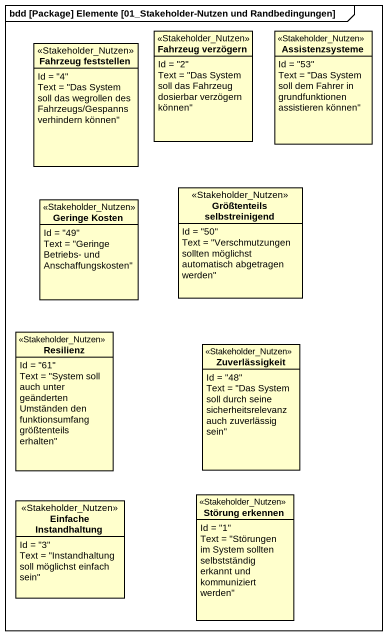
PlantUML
@startuml
mainframe bdd [Package] Elemente [01_Stakeholder-Nutzen und Randbedingungen]
hide circle
hide empty members
class "Fahrzeug feststellen" as Fahrzeug_feststellen <<Stakeholder_Nutzen>> {
  Id = "4"
  Text = "Das System soll das wegrollen des Fahrzeugs/Gespanns verhindern können"
}
class "Fahrzeug verzögern" as Fahrzeug_verzögern <<Stakeholder_Nutzen>> {
  Id = "2"
  Text = "Das System soll das Fahrzeug dosierbar verzögern können"
}
class Assistenzsysteme <<Stakeholder_Nutzen>> {
  Id = "53"
  Text = "Das System soll dem Fahrer in grundfunktionen assistieren können"
}
class "Geringe Kosten" as Geringe_Kosten <<Stakeholder_Nutzen>> {
  Id = "49"
  Text = "Geringe Betriebs- und Anschaffungskosten"
}
class "Größtenteils selbstreinigend" as Größtenteils_selbstreinigend <<Stakeholder_Nutzen>> {
  Id = "50"
  Text = "Verschmutzungen sollten möglichst automatisch abgetragen werden"
}
class Resilienz <<Stakeholder_Nutzen>> {
  Id = "61"
  Text = "System soll auch unter geänderten Umständen den funktionsumfang größtenteils erhalten"
}
class Zuverlässigkeit <<Stakeholder_Nutzen>> {
  Id = "48"
  Text = "Das System soll durch seine sicherheitsrelevanz auch zuverlässig sein"
}
class "Einfache Instandhaltung" as Einfache_Instandhaltung <<Stakeholder_Nutzen>> {
  Id = "3"
  Text = "Instandhaltung soll möglichst einfach sein"
}
class "Störung erkennen" as Störung_erkennen <<Stakeholder_Nutzen>> {
  Id = "1"
  Text = "Störungen im System sollten selbstständig erkannt und kommuniziert werden"
}
@enduml
